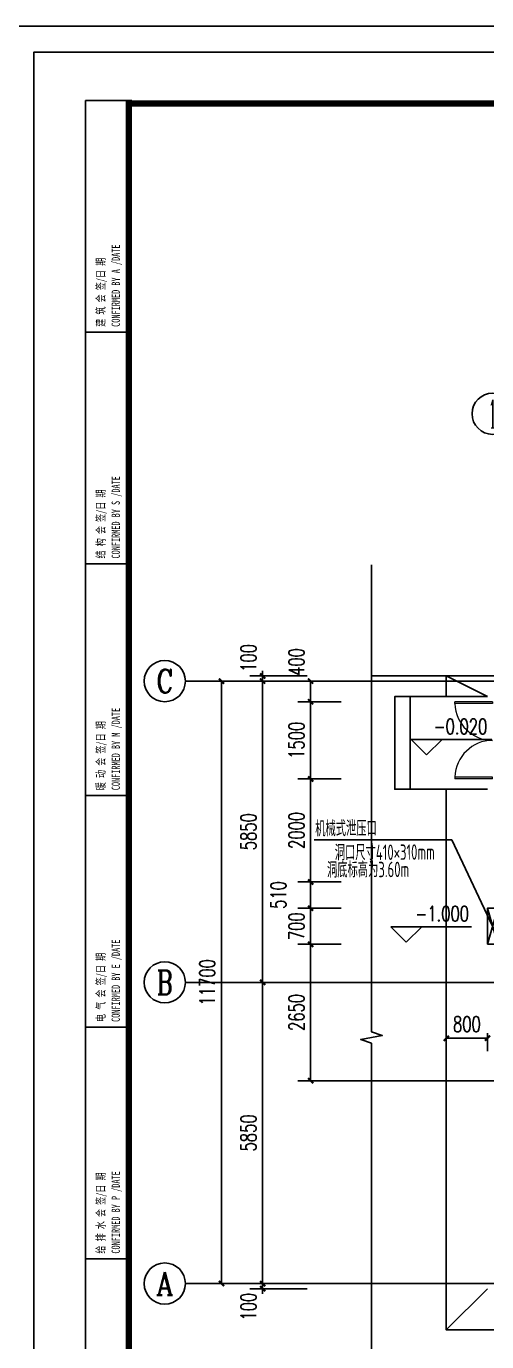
# Model space of a CAD drawing. Extents: x 17032 to 90126, y 10699 to 170399.
# Drawn here: x 30077 to 39016, y 71152 to 96699 of the extents above; entities that cross this region are included whole.
import ezdxf
from ezdxf.enums import TextEntityAlignment as Align

# ---------------------------------------------------------------- set-up
doc = ezdxf.new("R2010")
doc.units = 0
doc.header["$LTSCALE"] = 1000
doc.header["$MEASUREMENT"] = 0
for name, color, linetype in [('2017_11-sheet-L2$0$C-SHET-TTLB', 11, 'Continuous'), ('AXIS', 3, 'Continuous'), ('AXIS_TEXT', 7, 'Continuous'), ('C-SHET-TTLB', 11, 'Continuous'), ('DIM_ELEV', 3, 'Continuous'), ('DIM_SYMB', 3, 'Continuous'), ('DOTE', 1, 'Continuous'), ('PUB_DIM', 3, 'Continuous'), ('PUB_TEXT', 7, 'Continuous'), ('STAIR', 2, 'Continuous'), ('水-消防系统-标注', 4, 'Continuous'), ('水-消防系统-设备', 51, 'Continuous')]:
    doc.layers.add(name, color=color, linetype=linetype)
doc.layers.add('WINDOW', color=4, linetype='Continuous', lineweight=9)
doc.styles.add('2017_11-sheet-L2$0$SHEET-ECADI', font='simhei.ttf', dxfattribs={"width": 0.7})
doc.styles.add('_TCH_AXIS', font='COMPLEX', dxfattribs={"bigfont": 'GBCBIG'})
doc.styles.add('_TCH_DIM', font='SIMPLEX', dxfattribs={"bigfont": 'GBCBIG'})
doc.styles.add('_TCH_DIM_T3', font='SIMPLEX', dxfattribs={"width": 0.705882, "bigfont": 'GBCBIG'})
doc.styles.add('COMPLEX', font='COMPLEX', dxfattribs={"bigfont": 'AllInOneBig.shx'})
doc.styles.add('XD2008', font='xd-hzs.shx', dxfattribs={"width": 0.7, "bigfont": 'xd-hztxt.shx'})
doc.dimstyles.new('_TCH_ARCH&&100', dxfattribs={"dimtxt": 297.5, "dimasz": 100, "dimexe": 250, "dimexo": 300, "dimgap": 126.25, "dimtad": 1, "dimdec": 0, "dimzin": 0, "dimdsep": 46, "dimtxsty": '_TCH_DIM_T3', "dimblk": 'ARCHTICK', "dimcen": 0.09, "dimclrt": 7, "dimazin": 2, "dimtfac": 1, "dimtdec": 0, "dimtix": 1, "dimtmove": 2, "dimatfit": 3, "dimfxl": 1, "dimtolj": 1, "dimtzin": 0, "dimarcsym": 0})

# ---------------------------------------------------------------- blocks, each defined once
blk = doc.blocks.new('2017_11-sheet-L2$0$2014SHEET-L')
at = {"layer": '2017_11-sheet-L2$0$C-SHET-TTLB'}
for p, q in [((0, -45), (-9, -45)), ((0, -90), (-9, -90)), ((0, -135), (-9, -135)), ((0, -180), (-9, -180)), ((0, -225), (-9, -225))]:
    blk.add_line(p, q, dxfattribs=at)
at = {"layer": '2017_11-sheet-L2$0$C-SHET-TTLB', "style": '2017_11-sheet-L2$0$SHEET-ECADI', "width": 0.7}
for s, p in [('CONFIRMED BY A /DATE', (-2.33, -43.96)), ('建 筑 会 签/日 期', (-5.24, -43.96)), ('CONFIRMED BY S /DATE', (-2.33, -88.96)), ('结 构 会 签/日 期', (-5.24, -88.96)), ('CONFIRMED BY M /DATE', (-2.33, -133.96)), ('暖 动 会 签/日 期', (-5.24, -133.96)), ('CONFIRMED BY E /DATE', (-2.33, -178.96)), ('电 气 会 签/日 期', (-5.24, -178.96)), ('给 排 水 会 签/日 期', (-5.24, -223.96)), ('CONFIRMED BY P /DATE', (-2.33, -223.96))]:
    blk.add_text(s, height=1.6, rotation=90, dxfattribs=at).set_placement(p)
blk = doc.blocks.new('2017_11-sheet-L2', base_point=(18.4, 410))
at = {"layer": '2017_11-sheet-L2$0$C-SHET-TTLB'}
blk.add_blockref('2017_11-sheet-L2$0$2014SHEET-L', (19, 410.6), dxfattribs=at)
blk = doc.blocks.new('tukuang')
at = {"layer": 'C-SHET-TTLB'}
for p, q in [((17002, 20480), (17002, -19640)), ((17902, 20480), (17002, 20480))]:
    blk.add_line(p, q, dxfattribs=at)
for points in [[(75902, 21920), (75902, -21080), (15502, -21080), (15502, 21920)], [(75402, 21420), (75402, -20580), (16002, -20580), (16002, 21420)]]:
    blk.add_lwpolyline(points, close=True, dxfattribs=at)
at = {"layer": 'C-SHET-TTLB', "const_width": 120}
blk.add_lwpolyline([(17842, 20420), (74402, 20420), (74402, -19580), (17842, -19580)], close=True, dxfattribs=at)
at = {"layer": 'C-SHET-TTLB', "xscale": 100, "yscale": 100, "zscale": 100}
blk.add_blockref('2017_11-sheet-L2', (17842, 20420), dxfattribs=at)
blk = doc.blocks.new('A$C4C080C87')
at = {"layer": '水-消防系统-标注'}
for p, q in [((-3465, 8618), (-792, 8618)), ((0, 6940), (-792, 8618)), ((9300, 6940), (9791, 8624)), ((9791, 8624), (12337, 8624))]:
    blk.add_line(p, q, dxfattribs=at)
at = {"layer": '水-消防系统-设备'}
for p, q in [((-100, 7290), (100, 6590)), ((-100, 6590), (100, 7290)), ((9200, 7290), (9400, 6590)), ((9200, 6590), (9400, 7290))]:
    blk.add_line(p, q, dxfattribs=at)
for points in [[(-100, 6590), (-100, 7290), (100, 7290), (100, 6590)], [(9200, 6590), (9200, 7290), (9400, 7290), (9400, 6590)]]:
    blk.add_lwpolyline(points, close=True, dxfattribs=at)
at = {"layer": '水-消防系统-标注', "style": 'XD2008', "width": 0.7}
for s, p in [('机械式泄压口', (-2846, 8688)), ('机械式泄压口', (10461, 8695)), ('洞口尺寸410×310mm', (-2094, 8226)), ('洞口尺寸410×310mm', (11029, 8233)), ('洞底标高为3.60m', (-2417, 7889)), ('洞底标高为3.60m', (11029, 7895))]:
    blk.add_text(s, height=300, rotation=0.4779, dxfattribs=at).set_placement(p, align=Align.CENTER)
blk = doc.blocks.new('_ArchTick')
at = {"color": 0, "linetype": 'ByBlock', "const_width": 0.4}
blk.add_lwpolyline([(-0.5, -0.5), (0.5, 0.5)], dxfattribs=at)
blk = doc.blocks.new('*D77')
at = {"layer": 'Defpoints', "color": 0}
for p in [(38232, 77447), (39032, 77447), (39032, 77045)]:
    blk.add_point(p, dxfattribs=at)
at = {"layer": 'PUB_DIM', "color": 0, "lineweight": -2}
for p, q in [((38232, 77147), (38232, 76795)), ((38232, 77045), (39032, 77045)), ((39032, 77147), (39032, 76795))]:
    blk.add_line(p, q, dxfattribs=at)
at = {"layer": 'PUB_DIM', "color": 0, "lineweight": -2, "xscale": 100, "yscale": 100, "zscale": 100, "rotation": 180}
blk.add_blockref('_ArchTick', (38232, 77045), dxfattribs=at)
at = {"layer": 'PUB_DIM', "color": 0, "lineweight": -2, "xscale": 100, "yscale": 100, "zscale": 100}
blk.add_blockref('_ArchTick', (39032, 77045), dxfattribs=at)
at = {"layer": 'PUB_DIM', "color": 7, "insert": (38632, 77320), "char_height": 297.5, "attachment_point": 5, "style": '_TCH_DIM_T3'}
blk.add_mtext('\\A1;800', dxfattribs=at)
blk = doc.blocks.new('*D91')
at = {"layer": 'Defpoints', "color": 0}
for p in [(35597, 78870), (36494, 78870), (36494, 76221)]:
    blk.add_point(p, dxfattribs=at)
at = {"layer": 'PUB_DIM', "color": 0, "lineweight": -2}
for p, q in [((36194, 78870), (35347, 78870)), ((35597, 76221), (35597, 78870)), ((36194, 76221), (35347, 76221))]:
    blk.add_line(p, q, dxfattribs=at)
at = {"layer": 'PUB_DIM', "color": 0, "lineweight": -2, "xscale": 100, "yscale": 100, "zscale": 100}
for p, rotation in [((35597, 78870), 90), ((35597, 76221), 270)]:
    blk.add_blockref('_ArchTick', p, dxfattribs=dict(at, rotation=rotation))
at = {"layer": 'PUB_DIM', "color": 7, "insert": (35322, 77546), "char_height": 297.5, "attachment_point": 5, "rotation": 90, "style": '_TCH_DIM_T3'}
blk.add_mtext('\\A1;2650', dxfattribs=at)
blk = doc.blocks.new('*D92')
at = {"layer": 'Defpoints', "color": 0}
for p in [(35597, 79570), (36494, 79570), (36494, 78870)]:
    blk.add_point(p, dxfattribs=at)
at = {"layer": 'PUB_DIM', "color": 0, "lineweight": -2}
for p, q in [((36194, 79570), (35347, 79570)), ((35597, 79570), (35597, 79670)), ((35597, 78870), (35597, 79570)), ((36194, 78870), (35347, 78870)), ((35597, 78870), (35597, 78770))]:
    blk.add_line(p, q, dxfattribs=at)
at = {"layer": 'PUB_DIM', "color": 0, "lineweight": -2, "xscale": 100, "yscale": 100, "zscale": 100}
for p, rotation in [((35597, 79570), 270), ((35597, 78870), 90)]:
    blk.add_blockref('_ArchTick', p, dxfattribs=dict(at, rotation=rotation))
at = {"layer": 'PUB_DIM', "color": 7, "insert": (35322, 79220), "char_height": 297.5, "attachment_point": 5, "rotation": 90, "style": '_TCH_DIM_T3'}
blk.add_mtext('\\A1;700', dxfattribs=at)
blk = doc.blocks.new('*D93')
at = {"layer": 'Defpoints', "color": 0}
for p in [(35597, 80081), (36494, 80081), (36494, 79570)]:
    blk.add_point(p, dxfattribs=at)
at = {"layer": 'PUB_DIM', "color": 0, "lineweight": -2}
for p, q in [((36194, 80081), (35347, 80081)), ((35597, 79570), (35597, 80081)), ((36194, 79570), (35347, 79570))]:
    blk.add_line(p, q, dxfattribs=at)
at = {"layer": 'PUB_DIM', "color": 0, "lineweight": -2, "xscale": 100, "yscale": 100, "zscale": 100}
for p, rotation in [((35597, 80081), 90), ((35597, 79570), 270)]:
    blk.add_blockref('_ArchTick', p, dxfattribs=dict(at, rotation=rotation))
at = {"layer": 'PUB_DIM', "color": 7, "insert": (34972, 79826), "char_height": 297.5, "attachment_point": 5, "rotation": 90, "style": '_TCH_DIM_T3'}
blk.add_mtext('\\A1;510', dxfattribs=at)
blk = doc.blocks.new('*D94')
at = {"layer": 'Defpoints', "color": 0}
for p in [(35597, 82081), (36494, 82081), (36494, 80081)]:
    blk.add_point(p, dxfattribs=at)
at = {"layer": 'PUB_DIM', "color": 0, "lineweight": -2}
for p, q in [((36194, 82081), (35347, 82081)), ((35597, 80081), (35597, 82081)), ((36194, 80081), (35347, 80081))]:
    blk.add_line(p, q, dxfattribs=at)
at = {"layer": 'PUB_DIM', "color": 0, "lineweight": -2, "xscale": 100, "yscale": 100, "zscale": 100}
for p, rotation in [((35597, 82081), 90), ((35597, 80081), 270)]:
    blk.add_blockref('_ArchTick', p, dxfattribs=dict(at, rotation=rotation))
at = {"layer": 'PUB_DIM', "color": 7, "insert": (35322, 81081), "char_height": 297.5, "attachment_point": 5, "rotation": 90, "style": '_TCH_DIM_T3'}
blk.add_mtext('\\A1;2000', dxfattribs=at)
blk = doc.blocks.new('*D95')
at = {"layer": 'Defpoints', "color": 0}
for p in [(35597, 83581), (36494, 83581), (36494, 82081)]:
    blk.add_point(p, dxfattribs=at)
at = {"layer": 'PUB_DIM', "color": 0, "lineweight": -2}
for p, q in [((36194, 83581), (35347, 83581)), ((35597, 82081), (35597, 83581)), ((36194, 82081), (35347, 82081))]:
    blk.add_line(p, q, dxfattribs=at)
at = {"layer": 'PUB_DIM', "color": 0, "lineweight": -2, "xscale": 100, "yscale": 100, "zscale": 100}
for p, rotation in [((35597, 83581), 90), ((35597, 82081), 270)]:
    blk.add_blockref('_ArchTick', p, dxfattribs=dict(at, rotation=rotation))
at = {"layer": 'PUB_DIM', "color": 7, "insert": (35322, 82831), "char_height": 297.5, "attachment_point": 5, "rotation": 90, "style": '_TCH_DIM_T3'}
blk.add_mtext('\\A1;1500', dxfattribs=at)
blk = doc.blocks.new('*D96')
at = {"layer": 'Defpoints', "color": 0}
for p in [(35597, 83981), (36494, 83981), (36494, 83581)]:
    blk.add_point(p, dxfattribs=at)
at = {"layer": 'PUB_DIM', "color": 0, "lineweight": -2}
for p, q in [((36194, 83981), (35347, 83981)), ((35597, 83581), (35597, 83981)), ((36194, 83581), (35347, 83581))]:
    blk.add_line(p, q, dxfattribs=at)
at = {"layer": 'PUB_DIM', "color": 0, "lineweight": -2, "xscale": 100, "yscale": 100, "zscale": 100}
for p, rotation in [((35597, 83981), 90), ((35597, 83581), 270)]:
    blk.add_blockref('_ArchTick', p, dxfattribs=dict(at, rotation=rotation))
at = {"layer": 'PUB_DIM', "color": 7, "insert": (35322, 84351), "char_height": 297.5, "attachment_point": 5, "rotation": 90, "style": '_TCH_DIM_T3'}
blk.add_mtext('\\A1;400', dxfattribs=at)
blk = doc.blocks.new('*D103')
at = {"layer": 'AXIS', "color": 0, "lineweight": -2}
for p, q in [((34666, 72281), (34666, 72381)), ((35532, 72281), (34416, 72281)), ((35532, 72181), (34416, 72181)), ((34666, 72181), (34666, 72281)), ((34666, 72181), (34666, 72081))]:
    blk.add_line(p, q, dxfattribs=at)
at = {"layer": 'Defpoints', "color": 0}
for p in [(34666, 72281), (35832, 72281), (35832, 72181)]:
    blk.add_point(p, dxfattribs=at)
at = {"layer": 'AXIS', "color": 0, "lineweight": -2, "xscale": 100, "yscale": 100, "zscale": 100}
for p, rotation in [((34666, 72281), 270), ((34666, 72181), 90)]:
    blk.add_blockref('_ArchTick', p, dxfattribs=dict(at, rotation=rotation))
at = {"layer": 'AXIS', "color": 7, "insert": (34391, 71831), "char_height": 297.5, "attachment_point": 5, "rotation": 90, "style": '_TCH_DIM_T3'}
blk.add_mtext('\\A1;100', dxfattribs=at)
blk = doc.blocks.new('*D104')
at = {"layer": 'AXIS', "color": 0, "lineweight": -2}
for p, q in [((35532, 78131), (34416, 78131)), ((34666, 72281), (34666, 78131)), ((35532, 72281), (34416, 72281))]:
    blk.add_line(p, q, dxfattribs=at)
at = {"layer": 'Defpoints', "color": 0}
for p in [(34666, 78131), (35832, 78131), (35832, 72281)]:
    blk.add_point(p, dxfattribs=at)
at = {"layer": 'AXIS', "color": 0, "lineweight": -2, "xscale": 100, "yscale": 100, "zscale": 100}
for p, rotation in [((34666, 78131), 90), ((34666, 72281), 270)]:
    blk.add_blockref('_ArchTick', p, dxfattribs=dict(at, rotation=rotation))
at = {"layer": 'AXIS', "color": 7, "insert": (34391, 75206), "char_height": 297.5, "attachment_point": 5, "rotation": 90, "style": '_TCH_DIM_T3'}
blk.add_mtext('\\A1;5850', dxfattribs=at)
blk = doc.blocks.new('*D105')
at = {"layer": 'AXIS', "color": 0, "lineweight": -2}
for p, q in [((35532, 83981), (34416, 83981)), ((34666, 78131), (34666, 83981)), ((35532, 78131), (34416, 78131))]:
    blk.add_line(p, q, dxfattribs=at)
at = {"layer": 'Defpoints', "color": 0}
for p in [(34666, 83981), (35832, 83981), (35832, 78131)]:
    blk.add_point(p, dxfattribs=at)
at = {"layer": 'AXIS', "color": 0, "lineweight": -2, "xscale": 100, "yscale": 100, "zscale": 100}
for p, rotation in [((34666, 83981), 90), ((34666, 78131), 270)]:
    blk.add_blockref('_ArchTick', p, dxfattribs=dict(at, rotation=rotation))
at = {"layer": 'AXIS', "color": 7, "insert": (34391, 81056), "char_height": 297.5, "attachment_point": 5, "rotation": 90, "style": '_TCH_DIM_T3'}
blk.add_mtext('\\A1;5850', dxfattribs=at)
blk = doc.blocks.new('*D106')
at = {"layer": 'AXIS', "color": 0, "lineweight": -2}
for p, q in [((35532, 84081), (34416, 84081)), ((34666, 84081), (34666, 84181)), ((34666, 83981), (34666, 84081)), ((35532, 83981), (34416, 83981)), ((34666, 83981), (34666, 83881))]:
    blk.add_line(p, q, dxfattribs=at)
at = {"layer": 'Defpoints', "color": 0}
for p in [(34666, 84081), (35832, 84081), (35832, 83981)]:
    blk.add_point(p, dxfattribs=at)
at = {"layer": 'AXIS', "color": 0, "lineweight": -2, "xscale": 100, "yscale": 100, "zscale": 100}
for p, rotation in [((34666, 84081), 270), ((34666, 83981), 90)]:
    blk.add_blockref('_ArchTick', p, dxfattribs=dict(at, rotation=rotation))
at = {"layer": 'AXIS', "color": 7, "insert": (34391, 84431), "char_height": 297.5, "attachment_point": 5, "rotation": 90, "style": '_TCH_DIM_T3'}
blk.add_mtext('\\A1;100', dxfattribs=at)
blk = doc.blocks.new('*D107')
at = {"layer": 'AXIS', "color": 0, "lineweight": -2}
for p, q in [((35532, 83981), (33616, 83981)), ((33866, 72281), (33866, 83981)), ((35532, 72281), (33616, 72281))]:
    blk.add_line(p, q, dxfattribs=at)
at = {"layer": 'Defpoints', "color": 0}
for p in [(33866, 83981), (35832, 83981), (35832, 72281)]:
    blk.add_point(p, dxfattribs=at)
at = {"layer": 'AXIS', "color": 0, "lineweight": -2, "xscale": 100, "yscale": 100, "zscale": 100}
for p, rotation in [((33866, 83981), 90), ((33866, 72281), 270)]:
    blk.add_blockref('_ArchTick', p, dxfattribs=dict(at, rotation=rotation))
at = {"layer": 'AXIS', "color": 7, "insert": (33591, 78131), "char_height": 297.5, "attachment_point": 5, "rotation": 90, "style": '_TCH_DIM_T3'}
blk.add_mtext('\\A1;11700', dxfattribs=at)
blk = doc.blocks.new('$DorLib2D$00000002')
for p, q in [((-0.5, 0), (-0.5, 0.4875)), ((-0.475, 0.4875), (-0.5, 0.4875)), ((-0.475, 0), (-0.475, 0.4875)), ((0.475, 0), (0.475, 0.4875)), ((0.475, 0.4875), (0.5, 0.4875)), ((0.5, 0), (0.5, 0.4875)), ((-0.5, 0), (-0.475, 0)), ((0.5, 0), (0.475, 0))]:
    blk.add_line(p, q)
at = {"lineweight": 13}
for centre, start, end in [((-0.4875, 0), 0, 88.53072), ((0.4875, 0), 91.46928, 180)]:
    blk.add_arc(centre, 0.4875, start, end, dxfattribs=at)
blk = doc.blocks.new('_AXISO')
blk.add_circle((0, 0), 0.5)
at = {"layer": 'AXIS_TEXT', "style": 'COMPLEX', "width": 1.041667}
blk.add_attdef('A', text='', height=0.56, dxfattribs=at).set_placement((-0.25, -0.28), (0.25, -0.28), align=Align.FIT)

msp = doc.modelspace()

# ---------------------------------------------------------------- linework, layer by layer
at = {"layer": 'AXIS', "color": 3}
for p, q in [((35832.1, 83980.8), (33166, 83980.8)), ((35832.1, 78130.8), (33166, 78130.8)), ((35832.1, 72280.8), (33166, 72280.8))]:
    msp.add_line(p, q, dxfattribs=at)
at = {"layer": 'DIM_ELEV'}
for p, q in [((37848.8, 82546.7), (37548.8, 82846.7)), ((37548.8, 82846.7), (39113.8, 82846.7)), ((37848.8, 82546.7), (38148.8, 82846.7)), ((37455, 78910.9), (37155, 79210.9)), ((37155, 79210.9), (38720, 79210.9)), ((37455, 78910.9), (37755, 79210.9))]:
    msp.add_line(p, q, dxfattribs=at)
at = {"layer": 'DIM_SYMB'}
msp.add_lwpolyline([(36779.6, 86242.3), (36779.6, 77172.7), (36989.6, 77096.3), (36569.6, 77022.2), (36779.6, 76947.7), (36779.6, 67878.1)], dxfattribs=at)
at = {"layer": 'DOTE'}
for p, q in [((35832.1, 83980.8), (51732.1, 83980.8)), ((35832.1, 78130.8, 0), (51732.1, 78130.8, 0)), ((51732.1, 76220.8), (35832.1, 76220.8)), ((51732.1, 72280.8), (35832.1, 72280.8))]:
    msp.add_line(p, q, dxfattribs=at)
at = {"layer": 'STAIR'}
for p, q in [((50032.1, 84080.8), (36779.6, 84080.8)), ((39032.1, 83680.8), (38232.1, 84080.8)), ((39032.1, 72180.8), (38232.1, 71380.8))]:
    msp.add_line(p, q, dxfattribs=at)
for points in [[(38232.1, 83680.8), (38232.1, 84080.8)], [(37532.1, 81880.8), (37232.1, 81880.8), (37232.1, 83580.8), (37232.1, 83680.8), (37532.1, 83680.8)], [(39032.1, 83680.8), (37532.1, 83680.8), (37532.1, 81880.8), (39032.1, 81880.8)], [(39281.7, 71380.8), (38232.1, 71380.8), (38232.1, 81880.8)]]:
    msp.add_lwpolyline(points, dxfattribs=at)

# ---------------------------------------------------------------- block references
at = {"layer": 'AXIS', "color": 3}
ref = msp.add_blockref('_AXISO', (39132.1, 89173.9), dxfattribs=dict(at, xscale=800, yscale=800, zscale=800))
ref.add_attrib('A', '1', dxfattribs={"layer": 'AXIS_TEXT', "color": 3, "height": 544.8, "style": '_TCH_AXIS', "width": 0.555556}).set_placement((39067.2, 88901.5), (39196.9, 88901.5), align=Align.FIT)
ref = msp.add_blockref('_AXISO', (32766, 83980.8), dxfattribs=dict(at, xscale=800, yscale=800, zscale=800))
ref.add_attrib('A', 'C', dxfattribs={"layer": 'AXIS_TEXT', "color": 3, "height": 455.7, "style": '_TCH_AXIS'}).set_placement((32603.3, 83752.9), (32928.8, 83752.9), align=Align.FIT)
ref = msp.add_blockref('_AXISO', (32766, 78130.8), dxfattribs=dict(at, xscale=800, yscale=800, zscale=800))
ref.add_attrib('A', 'B', dxfattribs={"layer": 'AXIS_TEXT', "color": 3, "height": 465.9, "style": '_TCH_AXIS', "width": 0.823529}).set_placement((32610.7, 77897.8), (32921.3, 77897.8), align=Align.FIT)
ref = msp.add_blockref('_AXISO', (32766, 72280.8), dxfattribs=dict(at, xscale=800, yscale=800, zscale=800))
ref.add_attrib('A', 'A', dxfattribs={"layer": 'AXIS_TEXT', "color": 3, "height": 445.4, "style": '_TCH_AXIS', "width": 0.888889}).set_placement((32596.3, 72058.1), (32935.7, 72058.1), align=Align.FIT)
at = {"layer": 'C-SHET-TTLB'}
for p in [(14224.3, 117778.3), (14224.3, 74778.3)]:
    msp.add_blockref('tukuang', p, dxfattribs=at)
at = {"layer": 'PUB_DIM', "color": 6}
msp.add_blockref('A$C4C080C87', (39132.1, 72280.8), dxfattribs=at)
at = {"layer": 'WINDOW', "linetype": 'ByBlock', "xscale": 1500, "yscale": 1500, "zscale": 1500, "rotation": 89.99999998719076}
msp.add_blockref('$DorLib2D$00000002', (39132.1, 82830.8), dxfattribs=at)

# ---------------------------------------------------------------- texts
at = {"layer": 'PUB_TEXT', "style": '_TCH_DIM', "width": 0.705882}
for s, p in [('-0.020', (37983.8, 82951.7)), ('-1.000', (37630, 79315.9))]:
    msp.add_text(s, height=297.5, dxfattribs=at).set_placement(p)

# ---------------------------------------------------------------- dimensions: what is measured, and where the dimension line sits
at = {"layer": 'AXIS', "color": 3}
for base, p1, p2, picture, middle in [((34666, 84080.8), (35832.1, 83980.8), (35832.1, 84080.8), '*D106', (34391, 84430.8)), ((34666, 72280.8), (35832.1, 72180.8), (35832.1, 72280.8), '*D103', (34391, 71830.8))]:
    dim = msp.add_linear_dim(base=base, p1=p1, p2=p2, angle=90, dimstyle='_TCH_ARCH&&100', dxfattribs=at)
    dim.commit()
    dim.dimension.update_dxf_attribs({"geometry": picture, "text_midpoint": middle, "dimtype": 129})
for p1, p2, distance, picture, middle in [((35832.1, 72280.8), (35832.1, 83980.8), 1966.1, '*D107', (33591, 78130.8)), ((35832.1, 78130.8), (35832.1, 83980.8), 1166.1, '*D105', (34391, 81055.8)), ((35832.1, 72280.8), (35832.1, 78130.8), 1166.1, '*D104', (34391, 75205.8))]:
    dim = msp.add_aligned_dim(p1=p1, p2=p2, distance=distance, dimstyle='_TCH_ARCH&&100', dxfattribs=at)
    dim.commit()
    dim.dimension.update_dxf_attribs({"geometry": picture, "text_midpoint": middle})
at = {"layer": 'PUB_DIM', "color": 6}
for base, p1, p2, picture, middle in [((35597.2, 83980.8), (36494.3, 83580.8), (36494.3, 83980.8), '*D96', (35322.2, 84350.8)), ((35597.2, 80080.8), (36494.3, 79570.4), (36494.3, 80080.8), '*D93', (34972.2, 79826.1))]:
    dim = msp.add_linear_dim(base=base, p1=p1, p2=p2, angle=90, dimstyle='_TCH_ARCH&&100', dxfattribs=at)
    dim.commit()
    dim.dimension.update_dxf_attribs({"geometry": picture, "text_midpoint": middle, "dimtype": 129})
for p1, p2, distance, picture, middle in [((36494.3, 82080.8), (36494.3, 83580.8), 897.1, '*D95', (35322.2, 82830.8)), ((36494.3, 80080.8), (36494.3, 82080.8), 897.1, '*D94', (35322.2, 81080.8)), ((36494.3, 78870.4), (36494.3, 79570.4), 897.1, '*D92', (35322.2, 79220.4)), ((36494.3, 76220.8), (36494.3, 78870.4), 897.1, '*D91', (35322.2, 77545.6)), ((38232.1, 77447.5), (39032.1, 77447.5), -402, '*D77', (38632.1, 77320.5))]:
    dim = msp.add_aligned_dim(p1=p1, p2=p2, distance=distance, dimstyle='_TCH_ARCH&&100', dxfattribs=at)
    dim.commit()
    dim.dimension.update_dxf_attribs({"geometry": picture, "text_midpoint": middle})

doc.saveas('drawing.dxf')
